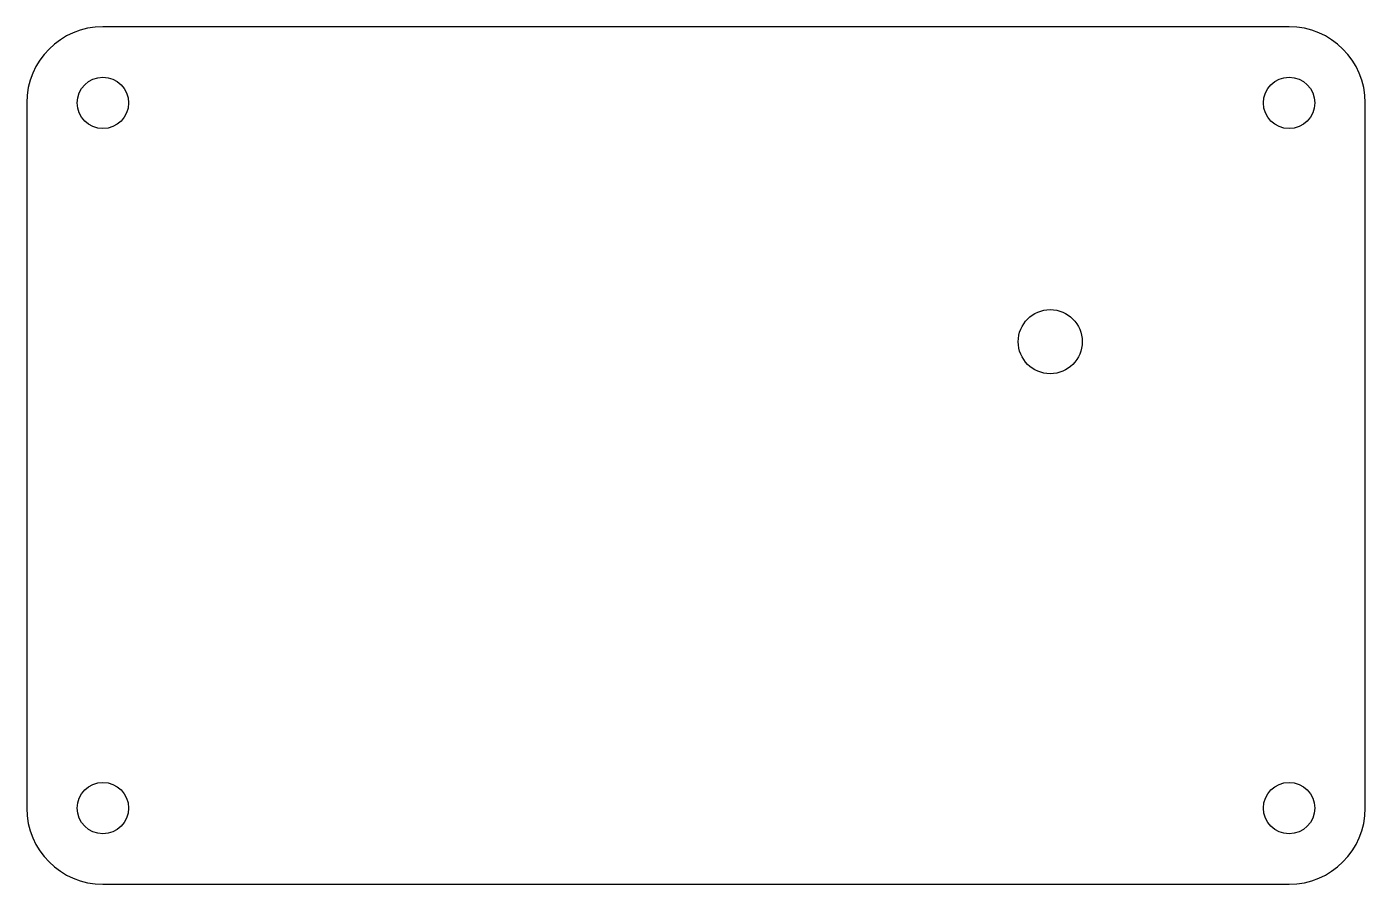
# Model space of a CAD drawing. Header units: millimetres. Extents: x -1.8 to 81.8, y -1.8 to 51.8.
import ezdxf

# ---------------------------------------------------------------- set-up
doc = ezdxf.new("R2010")
doc.units = ezdxf.units.MM

msp = doc.modelspace()

# ---------------------------------------------------------------- linework, layer by layer
at = {"color": 7, "linetype": 'Continuous', "lineweight": 25}
for p, q in [((77, 51.75), (3, 51.75)), ((-1.75, 47), (-1.75, 3)), ((81.75, 3), (81.75, 47)), ((3, -1.75), (77, -1.75))]:
    msp.add_line(p, q, dxfattribs=at)
for centre, radius in [((3, 47), 1.6), ((77, 47), 1.6), ((62.1, 32.1), 2), ((3, 3), 1.6), ((77, 3), 1.6)]:
    msp.add_circle(centre, radius, dxfattribs=at)
for centre, start, end in [((3, 47), 90, 180), ((77, 47), 0, 90), ((3, 3), 180, 270), ((77, 3), 270, 0)]:
    msp.add_arc(centre, 4.75, start, end, dxfattribs=at)

doc.saveas('drawing.dxf')
